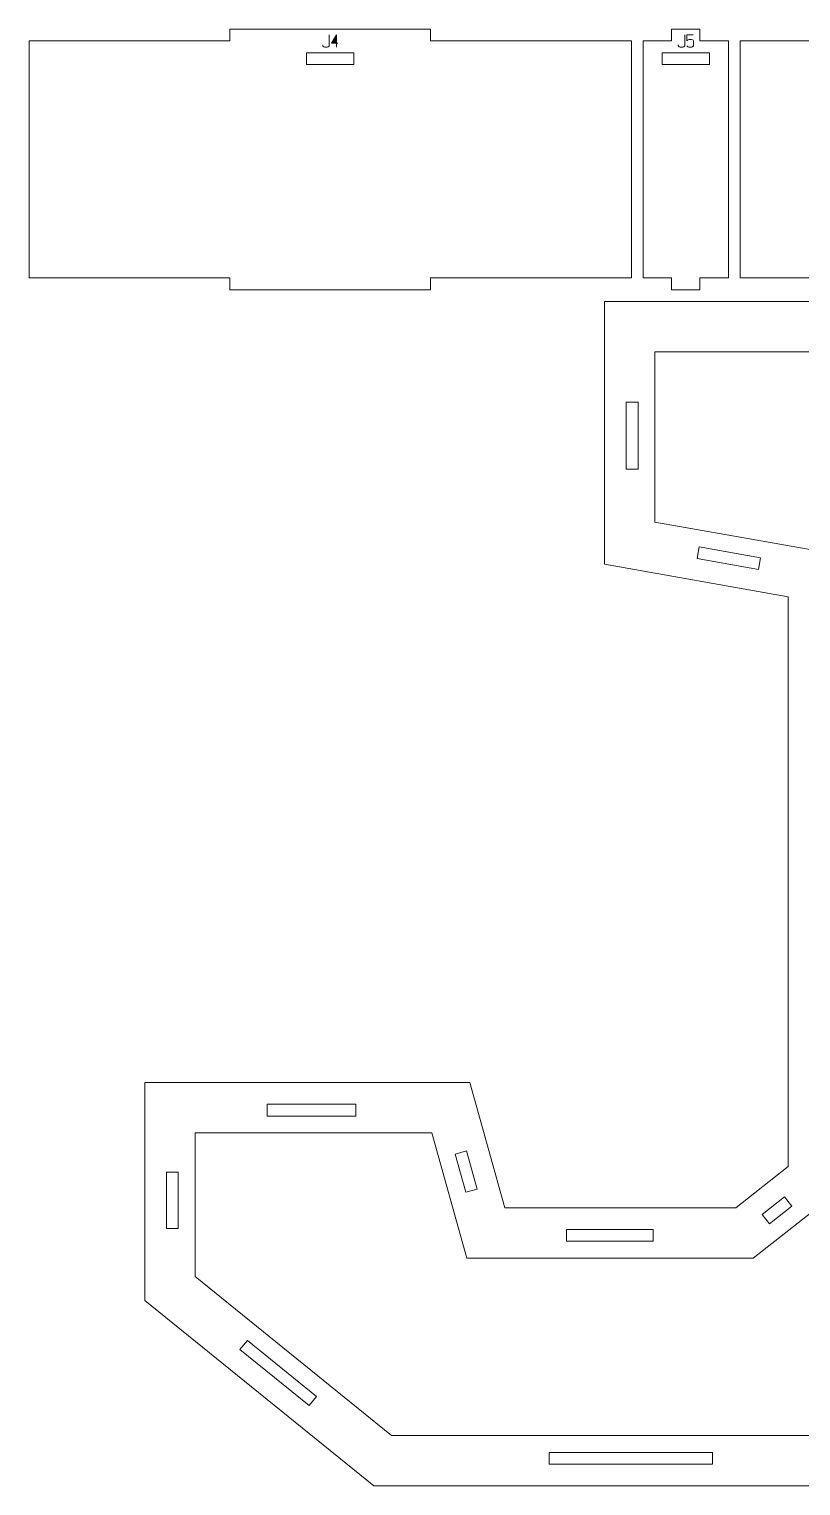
# Model space of a CAD drawing. Header units: centimetres. Extents: x -250 to 250, y -508 to 508.
# Drawn here: x -223.82 to -204.26, y -299.08 to -262.18 of the extents above; entities that cross this region are included whole.
import ezdxf

# ---------------------------------------------------------------- set-up
doc = ezdxf.new("R2010")
doc.units = ezdxf.units.CM
doc.header["$MEASUREMENT"] = 0
doc.layers.add('Capa 1', color=7, linetype='Continuous')

msp = doc.modelspace()

# ---------------------------------------------------------------- hatches: boundary and pattern name
at = {"layer": 'Capa 1', "true_color": 0x3e4095}
h = msp.add_hatch(color=175, dxfattribs=at)
edge = h.paths.add_edge_path()
edge.add_spline(control_points=[(-216.3758, -262.57969), (-216.3758, -262.57969), (-216.3758, -262.60216), (-216.3758, -262.60216), (-216.3758, -262.61194), (-216.36793, -262.62027), (-216.35218, -262.62715), (-216.33644, -262.63403), (-216.31679, -262.63747), (-216.29325, -262.63747), (-216.26971, -262.63747), (-216.25006, -262.63403), (-216.23432, -262.62715), (-216.21857, -262.62027), (-216.2107, -262.61194), (-216.2107, -262.60216), (-216.2107, -262.60216), (-216.2107, -262.3224), (-216.2107, -262.3224), (-216.2107, -262.3224), (-216.2107, -262.60216), (-216.2107, -262.60216), (-216.2107, -262.61194), (-216.21857, -262.62027), (-216.23432, -262.62715), (-216.25006, -262.63403), (-216.26971, -262.63747), (-216.29325, -262.63747), (-216.31679, -262.63747), (-216.33644, -262.63403), (-216.35218, -262.62715), (-216.36793, -262.62027), (-216.3758, -262.61194), (-216.3758, -262.60216), (-216.3758, -262.60216), (-216.3758, -262.57969), (-216.3758, -262.57969)], knot_values=[0, 0, 0, 0, 0.08333333, 0.08333333, 0.08333333, 0.16666667, 0.16666667, 0.16666667, 0.25, 0.25, 0.25, 0.33333333, 0.33333333, 0.33333333, 0.41666667, 0.41666667, 0.41666667, 0.5, 0.5, 0.5, 0.58333333, 0.58333333, 0.58333333, 0.66666667, 0.66666667, 0.66666667, 0.75, 0.75, 0.75, 0.83333333, 0.83333333, 0.83333333, 0.91666667, 0.91666667, 0.91666667, 1, 1, 1, 1], degree=3, periodic=1)
h = msp.add_hatch(color=175, dxfattribs=at)
edge = h.paths.add_edge_path()
edge.add_spline(control_points=[(-216.02588, -262.53291), (-216.02588, -262.53291), (-216.02588, -262.32057), (-216.02588, -262.32057), (-216.02588, -262.32057), (-216.15567, -262.53291), (-216.15567, -262.53291), (-216.15567, -262.53291), (-216.02588, -262.53291), (-216.02588, -262.53291)], knot_values=[0, 0, 0, 0, 0.33333333, 0.33333333, 0.33333333, 0.66666667, 0.66666667, 0.66666667, 1, 1, 1, 1], degree=3, periodic=1)
h = msp.add_hatch(color=175, dxfattribs=at)
edge = h.paths.add_edge_path()
edge.add_spline(control_points=[(-216.02588, -262.53291), (-216.02588, -262.53291), (-216.02588, -262.63747), (-216.02588, -262.63747), (-216.02588, -262.63747), (-216.02588, -262.53291), (-216.02588, -262.53291), (-216.02588, -262.53291), (-216.15567, -262.53291), (-216.15567, -262.53291), (-216.15567, -262.53291), (-216.02588, -262.32057), (-216.02588, -262.32057), (-216.02588, -262.32057), (-216.02588, -262.53291), (-216.02588, -262.53291), (-216.02588, -262.53291), (-215.99607, -262.53291), (-215.99607, -262.53291), (-215.99607, -262.53291), (-216.02588, -262.53291), (-216.02588, -262.53291)], knot_values=[0, 0, 0, 0, 0.14285714, 0.14285714, 0.14285714, 0.28571429, 0.28571429, 0.28571429, 0.42857143, 0.42857143, 0.42857143, 0.57142857, 0.57142857, 0.57142857, 0.71428571, 0.71428571, 0.71428571, 0.85714286, 0.85714286, 0.85714286, 1, 1, 1, 1], degree=3, periodic=1)
h = msp.add_hatch(color=175, dxfattribs=at)
edge = h.paths.add_edge_path()
edge.add_spline(control_points=[(-207.36708, -262.57969), (-207.36708, -262.57969), (-207.36708, -262.60216), (-207.36708, -262.60216), (-207.36708, -262.61194), (-207.35921, -262.62027), (-207.34346, -262.62715), (-207.32772, -262.63403), (-207.30807, -262.63747), (-207.28453, -262.63747), (-207.26099, -262.63747), (-207.24134, -262.63403), (-207.2256, -262.62715), (-207.20985, -262.62027), (-207.20198, -262.61194), (-207.20198, -262.60216), (-207.20198, -262.60216), (-207.20198, -262.3224), (-207.20198, -262.3224), (-207.20198, -262.3224), (-207.20198, -262.60216), (-207.20198, -262.60216), (-207.20198, -262.61194), (-207.20985, -262.62027), (-207.2256, -262.62715), (-207.24134, -262.63403), (-207.26099, -262.63747), (-207.28453, -262.63747), (-207.30807, -262.63747), (-207.32772, -262.63403), (-207.34346, -262.62715), (-207.35921, -262.62027), (-207.36708, -262.61194), (-207.36708, -262.60216), (-207.36708, -262.60216), (-207.36708, -262.57969), (-207.36708, -262.57969)], knot_values=[0, 0, 0, 0, 0.08333333, 0.08333333, 0.08333333, 0.16666667, 0.16666667, 0.16666667, 0.25, 0.25, 0.25, 0.33333333, 0.33333333, 0.33333333, 0.41666667, 0.41666667, 0.41666667, 0.5, 0.5, 0.5, 0.58333333, 0.58333333, 0.58333333, 0.66666667, 0.66666667, 0.66666667, 0.75, 0.75, 0.75, 0.83333333, 0.83333333, 0.83333333, 0.91666667, 0.91666667, 0.91666667, 1, 1, 1, 1], degree=3, periodic=1)
h = msp.add_hatch(color=175, dxfattribs=at)
edge = h.paths.add_edge_path()
edge.add_spline(control_points=[(-207.0644, -262.63747), (-207.08794, -262.63747), (-207.10759, -262.63403), (-207.12333, -262.62715), (-207.13908, -262.62027), (-207.14695, -262.61194), (-207.14695, -262.60216), (-207.14695, -262.61194), (-207.13908, -262.62027), (-207.12333, -262.62715), (-207.10759, -262.63403), (-207.08794, -262.63747), (-207.0644, -262.63747), (-207.04086, -262.63747), (-207.02121, -262.63403), (-207.00547, -262.62715), (-206.98972, -262.62027), (-206.98185, -262.61194), (-206.98185, -262.60216), (-206.98185, -262.60216), (-206.98185, -262.4765), (-206.98185, -262.4765), (-206.98185, -262.46671), (-206.98972, -262.45838), (-207.00547, -262.4515), (-207.02121, -262.44462), (-207.04086, -262.44118), (-207.0644, -262.44118), (-207.0858, -262.44302), (-207.10231, -262.44547), (-207.11393, -262.44852), (-207.12555, -262.45158), (-207.13655, -262.46091), (-207.14695, -262.4765), (-207.14695, -262.4765), (-207.14695, -262.32103), (-207.14695, -262.32103), (-207.14695, -262.32103), (-206.98735, -262.32103), (-206.98735, -262.32103), (-206.98735, -262.32103), (-207.14695, -262.32103), (-207.14695, -262.32103), (-207.14695, -262.32103), (-207.14695, -262.4765), (-207.14695, -262.4765), (-207.13655, -262.46091), (-207.12555, -262.45158), (-207.11393, -262.44852), (-207.10231, -262.44547), (-207.0858, -262.44302), (-207.0644, -262.44118), (-207.04086, -262.44118), (-207.02121, -262.44462), (-207.00547, -262.4515), (-206.98972, -262.45838), (-206.98185, -262.46671), (-206.98185, -262.4765), (-206.98185, -262.4765), (-206.98185, -262.60216), (-206.98185, -262.60216), (-206.98185, -262.61194), (-206.98972, -262.62027), (-207.00547, -262.62715), (-207.02121, -262.63403), (-207.04086, -262.63747), (-207.0644, -262.63747)], knot_values=[0, 0, 0, 0, 0.04545455, 0.04545455, 0.04545455, 0.09090909, 0.09090909, 0.09090909, 0.13636364, 0.13636364, 0.13636364, 0.18181818, 0.18181818, 0.18181818, 0.22727273, 0.22727273, 0.22727273, 0.27272727, 0.27272727, 0.27272727, 0.31818182, 0.31818182, 0.31818182, 0.36363636, 0.36363636, 0.36363636, 0.40909091, 0.40909091, 0.40909091, 0.45454545, 0.45454545, 0.45454545, 0.5, 0.5, 0.5, 0.54545455, 0.54545455, 0.54545455, 0.59090909, 0.59090909, 0.59090909, 0.63636364, 0.63636364, 0.63636364, 0.68181818, 0.68181818, 0.68181818, 0.72727273, 0.72727273, 0.72727273, 0.77272727, 0.77272727, 0.77272727, 0.81818182, 0.81818182, 0.81818182, 0.86363636, 0.86363636, 0.86363636, 0.90909091, 0.90909091, 0.90909091, 0.95454545, 0.95454545, 0.95454545, 1, 1, 1, 1], degree=3, periodic=1)

# ---------------------------------------------------------------- linework, layer by layer
at = {"layer": 'Capa 1', "color": 240, "lineweight": 9}
for points, knots in [([(-223.81751, -262.48027), (-223.81751, -262.48027), (-223.81751, -268.48027), (-223.81751, -268.48027), (-223.81751, -268.48027), (-218.7298, -268.48027), (-218.7298, -268.48027), (-218.7298, -268.48027), (-218.7298, -268.78027), (-218.7298, -268.78027), (-218.7298, -268.78027), (-213.64208, -268.78027), (-213.64208, -268.78027), (-213.64208, -268.78027), (-213.64208, -268.48027), (-213.64208, -268.48027), (-213.64208, -268.48027), (-208.55437, -268.48027), (-208.55437, -268.48027), (-208.55437, -268.48027), (-208.55437, -262.48027), (-208.55437, -262.48027), (-208.55437, -262.48027), (-213.64208, -262.48027), (-213.64208, -262.48027), (-213.64208, -262.48027), (-213.64208, -262.18027), (-213.64208, -262.18027), (-213.64208, -262.18027), (-218.7298, -262.18027), (-218.7298, -262.18027), (-218.7298, -262.18027), (-218.7298, -262.48027), (-218.7298, -262.48027), (-218.7298, -262.48027), (-223.81751, -262.48027), (-223.81751, -262.48027)], [0, 0, 0, 0, 0.08333333, 0.08333333, 0.08333333, 0.16666667, 0.16666667, 0.16666667, 0.25, 0.25, 0.25, 0.33333333, 0.33333333, 0.33333333, 0.41666667, 0.41666667, 0.41666667, 0.5, 0.5, 0.5, 0.58333333, 0.58333333, 0.58333333, 0.66666667, 0.66666667, 0.66666667, 0.75, 0.75, 0.75, 0.83333333, 0.83333333, 0.83333333, 0.91666667, 0.91666667, 0.91666667, 1, 1, 1, 1]), ([(-208.25437, -262.48027), (-208.25437, -262.48027), (-208.25437, -268.48027), (-208.25437, -268.48027), (-208.25437, -268.48027), (-207.53443, -268.48027), (-207.53443, -268.48027), (-207.53443, -268.48027), (-207.53443, -268.78027), (-207.53443, -268.78027), (-207.53443, -268.78027), (-206.81449, -268.78027), (-206.81449, -268.78027), (-206.81449, -268.78027), (-206.81449, -268.48027), (-206.81449, -268.48027), (-206.81449, -268.48027), (-206.09456, -268.48027), (-206.09456, -268.48027), (-206.09456, -268.48027), (-206.09456, -262.48027), (-206.09456, -262.48027), (-206.09456, -262.48027), (-206.81449, -262.48027), (-206.81449, -262.48027), (-206.81449, -262.48027), (-206.81449, -262.18027), (-206.81449, -262.18027), (-206.81449, -262.18027), (-207.53443, -262.18027), (-207.53443, -262.18027), (-207.53443, -262.18027), (-207.53443, -262.48027), (-207.53443, -262.48027), (-207.53443, -262.48027), (-208.25437, -262.48027), (-208.25437, -262.48027)], [0, 0, 0, 0, 0.08333333, 0.08333333, 0.08333333, 0.16666667, 0.16666667, 0.16666667, 0.25, 0.25, 0.25, 0.33333333, 0.33333333, 0.33333333, 0.41666667, 0.41666667, 0.41666667, 0.5, 0.5, 0.5, 0.58333333, 0.58333333, 0.58333333, 0.66666667, 0.66666667, 0.66666667, 0.75, 0.75, 0.75, 0.83333333, 0.83333333, 0.83333333, 0.91666667, 0.91666667, 0.91666667, 1, 1, 1, 1]), ([(-205.79456, -262.48027), (-205.79456, -262.48027), (-205.79456, -268.48027), (-205.79456, -268.48027), (-205.79456, -268.48027), (-203.59432, -268.48027), (-203.59432, -268.48027), (-203.59432, -268.48027), (-203.59432, -268.78027), (-203.59432, -268.78027), (-203.59432, -268.78027), (-201.39409, -268.78027), (-201.39409, -268.78027), (-201.39409, -268.78027), (-201.39409, -268.48027), (-201.39409, -268.48027), (-201.39409, -268.48027), (-199.19386, -268.48027), (-199.19386, -268.48027), (-199.19386, -268.48027), (-199.19386, -262.48027), (-199.19386, -262.48027), (-199.19386, -262.48027), (-201.39409, -262.48027), (-201.39409, -262.48027), (-201.39409, -262.48027), (-201.39409, -262.18027), (-201.39409, -262.18027), (-201.39409, -262.18027), (-203.59432, -262.18027), (-203.59432, -262.18027), (-203.59432, -262.18027), (-203.59432, -262.48027), (-203.59432, -262.48027), (-203.59432, -262.48027), (-205.79456, -262.48027), (-205.79456, -262.48027)], [0, 0, 0, 0, 0.08333333, 0.08333333, 0.08333333, 0.16666667, 0.16666667, 0.16666667, 0.25, 0.25, 0.25, 0.33333333, 0.33333333, 0.33333333, 0.41666667, 0.41666667, 0.41666667, 0.5, 0.5, 0.5, 0.58333333, 0.58333333, 0.58333333, 0.66666667, 0.66666667, 0.66666667, 0.75, 0.75, 0.75, 0.83333333, 0.83333333, 0.83333333, 0.91666667, 0.91666667, 0.91666667, 1, 1, 1, 1]), ([(-216.78594, -263.08), (-216.78594, -263.08), (-215.58594, -263.08), (-215.58594, -263.08), (-215.58594, -263.08), (-215.58594, -262.78), (-215.58594, -262.78), (-215.58594, -262.78), (-216.78594, -262.78), (-216.78594, -262.78), (-216.78594, -262.78), (-216.78594, -263.08), (-216.78594, -263.08)], [0, 0, 0, 0, 0.25, 0.25, 0.25, 0.5, 0.5, 0.5, 0.75, 0.75, 0.75, 1, 1, 1, 1]), ([(-207.77446, -263.08), (-207.77446, -263.08), (-206.57446, -263.08), (-206.57446, -263.08), (-206.57446, -263.08), (-206.57446, -262.78), (-206.57446, -262.78), (-206.57446, -262.78), (-207.77446, -262.78), (-207.77446, -262.78), (-207.77446, -262.78), (-207.77446, -263.08), (-207.77446, -263.08)], [0, 0, 0, 0, 0.25, 0.25, 0.25, 0.5, 0.5, 0.5, 0.75, 0.75, 0.75, 1, 1, 1, 1]), ([(-192.08521, -269.08027), (-192.08521, -269.08027), (-192.08521, -275.73243), (-192.08521, -275.73243), (-192.08521, -275.73243), (-195.40828, -276.60198), (-195.40828, -276.60198), (-195.40828, -276.60198), (-195.40828, -293.68889), (-195.40828, -293.68889), (-195.40828, -293.68889), (-195.76273, -293.99323), (-195.76273, -293.99323), (-195.76273, -293.99323), (-202.05441, -299.08017), (-202.05441, -299.08017), (-202.05441, -299.08017), (-215.08083, -299.08017), (-215.08083, -299.08017), (-215.08083, -299.08017), (-220.88512, -294.38453), (-220.88512, -294.38453), (-220.88512, -294.38453), (-220.88512, -288.86281), (-220.88512, -288.86281), (-220.88512, -288.86281), (-212.64391, -288.86281), (-212.64391, -288.86281), (-212.64391, -288.86281), (-211.75776, -292.03671), (-211.75776, -292.03671), (-211.75776, -292.03671), (-205.90916, -292.03671), (-205.90916, -292.03671), (-205.90916, -292.03671), (-204.57993, -290.99324), (-204.57993, -290.99324), (-204.57993, -290.99324), (-204.57993, -276.5585), (-204.57993, -276.5585), (-204.57993, -276.5585), (-209.23223, -275.73243), (-209.23223, -275.73243), (-209.23223, -275.73243), (-209.23223, -269.08027), (-209.23223, -269.08027), (-209.23223, -269.08027), (-192.08521, -269.08027), (-192.08521, -269.08027)], [0, 0, 0, 0, 0.0625, 0.0625, 0.0625, 0.125, 0.125, 0.125, 0.1875, 0.1875, 0.1875, 0.25, 0.25, 0.25, 0.3125, 0.3125, 0.3125, 0.375, 0.375, 0.375, 0.4375, 0.4375, 0.4375, 0.5, 0.5, 0.5, 0.5625, 0.5625, 0.5625, 0.625, 0.625, 0.625, 0.6875, 0.6875, 0.6875, 0.75, 0.75, 0.75, 0.8125, 0.8125, 0.8125, 0.875, 0.875, 0.875, 0.9375, 0.9375, 0.9375, 1, 1, 1, 1]), ([(-193.358, -270.35306), (-193.358, -270.35306), (-207.95944, -270.35306), (-207.95944, -270.35306), (-207.95944, -270.35306), (-207.95944, -274.66573), (-207.95944, -274.66573), (-207.95944, -274.66573), (-203.30714, -275.4918), (-203.30714, -275.4918), (-203.30714, -275.4918), (-203.30714, -291.6122), (-203.30714, -291.6122), (-203.30714, -291.6122), (-205.46926, -293.3095), (-205.46926, -293.3095), (-205.46926, -293.3095), (-212.72387, -293.3095), (-212.72387, -293.3095), (-212.72387, -293.3095), (-213.61002, -290.1356), (-213.61002, -290.1356), (-213.61002, -290.1356), (-219.61233, -290.1356), (-219.61233, -290.1356), (-219.61233, -290.1356), (-219.61233, -293.77707), (-219.61233, -293.77707), (-219.61233, -293.77707), (-214.63045, -297.80738), (-214.63045, -297.80738), (-214.63045, -297.80738), (-202.50458, -297.80738), (-202.50458, -297.80738), (-202.50458, -297.80738), (-196.68107, -293.09896), (-196.68107, -293.09896), (-196.68107, -293.09896), (-196.68107, -275.61939), (-196.68107, -275.61939), (-196.68107, -275.61939), (-193.358, -274.74984), (-193.358, -274.74984), (-193.358, -274.74984), (-193.358, -270.35306), (-193.358, -270.35306)], [0, 0, 0, 0, 0.06666667, 0.06666667, 0.06666667, 0.13333333, 0.13333333, 0.13333333, 0.2, 0.2, 0.2, 0.26666667, 0.26666667, 0.26666667, 0.33333333, 0.33333333, 0.33333333, 0.4, 0.4, 0.4, 0.46666667, 0.46666667, 0.46666667, 0.53333333, 0.53333333, 0.53333333, 0.6, 0.6, 0.6, 0.66666667, 0.66666667, 0.66666667, 0.73333333, 0.73333333, 0.73333333, 0.8, 0.8, 0.8, 0.86666667, 0.86666667, 0.86666667, 0.93333333, 0.93333333, 0.93333333, 1, 1, 1, 1]), ([(-208.3837, -273.32379), (-208.3837, -273.32379), (-208.3837, -271.6263), (-208.3837, -271.6263), (-208.3837, -271.6263), (-208.6837, -271.6263), (-208.6837, -271.6263), (-208.6837, -271.6263), (-208.6837, -273.32379), (-208.6837, -273.32379), (-208.6837, -273.32379), (-208.3837, -273.32379), (-208.3837, -273.32379)], [0, 0, 0, 0, 0.25, 0.25, 0.25, 0.5, 0.5, 0.5, 0.75, 0.75, 0.75, 1, 1, 1, 1]), ([(-205.28217, -275.572), (-205.28217, -275.572), (-206.83293, -275.29665), (-206.83293, -275.29665), (-206.83293, -275.29665), (-206.88538, -275.59203), (-206.88538, -275.59203), (-206.88538, -275.59203), (-205.33461, -275.86738), (-205.33461, -275.86738), (-205.33461, -275.86738), (-205.28217, -275.572), (-205.28217, -275.572)], [0, 0, 0, 0, 0.25, 0.25, 0.25, 0.5, 0.5, 0.5, 0.75, 0.75, 0.75, 1, 1, 1, 1]), ([(-217.78705, -289.71134), (-217.78705, -289.71134), (-215.53752, -289.71134), (-215.53752, -289.71134), (-215.53752, -289.71134), (-215.53752, -289.41134), (-215.53752, -289.41134), (-215.53752, -289.41134), (-217.78705, -289.41134), (-217.78705, -289.41134), (-217.78705, -289.41134), (-217.78705, -289.71134), (-217.78705, -289.71134)], [0, 0, 0, 0, 0.25, 0.25, 0.25, 0.5, 0.5, 0.5, 0.75, 0.75, 0.75, 1, 1, 1, 1]), ([(-213.0185, -290.67654), (-213.0185, -290.67654), (-212.74902, -291.64174), (-212.74902, -291.64174), (-212.74902, -291.64174), (-212.46007, -291.56106), (-212.46007, -291.56106), (-212.46007, -291.56106), (-212.72955, -290.59586), (-212.72955, -290.59586), (-212.72955, -290.59586), (-213.0185, -290.67654), (-213.0185, -290.67654)], [0, 0, 0, 0, 0.25, 0.25, 0.25, 0.5, 0.5, 0.5, 0.75, 0.75, 0.75, 1, 1, 1, 1]), ([(-220.03659, -292.55681), (-220.03659, -292.55681), (-220.03659, -291.13408), (-220.03659, -291.13408), (-220.03659, -291.13408), (-220.33659, -291.13408), (-220.33659, -291.13408), (-220.33659, -291.13408), (-220.33659, -292.55681), (-220.33659, -292.55681), (-220.33659, -292.55681), (-220.03659, -292.55681), (-220.03659, -292.55681)], [0, 0, 0, 0, 0.25, 0.25, 0.25, 0.5, 0.5, 0.5, 0.75, 0.75, 0.75, 1, 1, 1, 1]), ([(-205.0496, -292.44069), (-205.0496, -292.44069), (-204.48331, -291.99614), (-204.48331, -291.99614), (-204.48331, -291.99614), (-204.66855, -291.76017), (-204.66855, -291.76017), (-204.66855, -291.76017), (-205.23484, -292.20472), (-205.23484, -292.20472), (-205.23484, -292.20472), (-205.0496, -292.44069), (-205.0496, -292.44069)], [0, 0, 0, 0, 0.25, 0.25, 0.25, 0.5, 0.5, 0.5, 0.75, 0.75, 0.75, 1, 1, 1, 1]), ([(-210.2016, -292.88524), (-210.2016, -292.88524), (-208.00137, -292.88524), (-208.00137, -292.88524), (-208.00137, -292.88524), (-208.00137, -292.58524), (-208.00137, -292.58524), (-208.00137, -292.58524), (-210.2016, -292.58524), (-210.2016, -292.58524), (-210.2016, -292.58524), (-210.2016, -292.88524), (-210.2016, -292.88524)], [0, 0, 0, 0, 0.25, 0.25, 0.25, 0.5, 0.5, 0.5, 0.75, 0.75, 0.75, 1, 1, 1, 1]), ([(-216.53258, -296.81428), (-216.53258, -296.81428), (-218.28459, -295.39691), (-218.28459, -295.39691), (-218.28459, -295.39691), (-218.47327, -295.63015), (-218.47327, -295.63015), (-218.47327, -295.63015), (-216.72127, -297.04751), (-216.72127, -297.04751), (-216.72127, -297.04751), (-216.53258, -296.81428), (-216.53258, -296.81428)], [0, 0, 0, 0, 0.25, 0.25, 0.25, 0.5, 0.5, 0.5, 0.75, 0.75, 0.75, 1, 1, 1, 1]), ([(-206.49655, -298.23164), (-206.49655, -298.23164), (-210.63856, -298.23164), (-210.63856, -298.23164), (-210.63856, -298.23164), (-210.63856, -298.53164), (-210.63856, -298.53164), (-210.63856, -298.53164), (-206.49655, -298.53164), (-206.49655, -298.53164), (-206.49655, -298.53164), (-206.49655, -298.23164), (-206.49655, -298.23164)], [0, 0, 0, 0, 0.25, 0.25, 0.25, 0.5, 0.5, 0.5, 0.75, 0.75, 0.75, 1, 1, 1, 1])]:
    msp.add_open_spline(points, degree=3, knots=knots, dxfattribs=at)
at = {"layer": 'Capa 1', "color": 114, "lineweight": 9}
for points, knots in [([(-216.3758, -262.57969), (-216.3758, -262.57969), (-216.3758, -262.60216), (-216.3758, -262.60216), (-216.3758, -262.61194), (-216.36793, -262.62027), (-216.35218, -262.62715), (-216.33644, -262.63403), (-216.31679, -262.63747), (-216.29325, -262.63747), (-216.26971, -262.63747), (-216.25006, -262.63403), (-216.23432, -262.62715), (-216.21857, -262.62027), (-216.2107, -262.61194), (-216.2107, -262.60216), (-216.2107, -262.60216), (-216.2107, -262.3224), (-216.2107, -262.3224), (-216.2107, -262.3224), (-216.2107, -262.60216), (-216.2107, -262.60216), (-216.2107, -262.61194), (-216.21857, -262.62027), (-216.23432, -262.62715), (-216.25006, -262.63403), (-216.26971, -262.63747), (-216.29325, -262.63747), (-216.31679, -262.63747), (-216.33644, -262.63403), (-216.35218, -262.62715), (-216.36793, -262.62027), (-216.3758, -262.61194), (-216.3758, -262.60216), (-216.3758, -262.60216), (-216.3758, -262.57969), (-216.3758, -262.57969)], [0, 0, 0, 0, 0.08333333, 0.08333333, 0.08333333, 0.16666667, 0.16666667, 0.16666667, 0.25, 0.25, 0.25, 0.33333333, 0.33333333, 0.33333333, 0.41666667, 0.41666667, 0.41666667, 0.5, 0.5, 0.5, 0.58333333, 0.58333333, 0.58333333, 0.66666667, 0.66666667, 0.66666667, 0.75, 0.75, 0.75, 0.83333333, 0.83333333, 0.83333333, 0.91666667, 0.91666667, 0.91666667, 1, 1, 1, 1]), ([(-216.02588, -262.53291), (-216.02588, -262.53291), (-216.02588, -262.32057), (-216.02588, -262.32057), (-216.02588, -262.32057), (-216.15567, -262.53291), (-216.15567, -262.53291), (-216.15567, -262.53291), (-216.02588, -262.53291), (-216.02588, -262.53291)], [0, 0, 0, 0, 0.33333333, 0.33333333, 0.33333333, 0.66666667, 0.66666667, 0.66666667, 1, 1, 1, 1]), ([(-216.02588, -262.53291), (-216.02588, -262.53291), (-216.02588, -262.63747), (-216.02588, -262.63747), (-216.02588, -262.63747), (-216.02588, -262.53291), (-216.02588, -262.53291), (-216.02588, -262.53291), (-216.15567, -262.53291), (-216.15567, -262.53291), (-216.15567, -262.53291), (-216.02588, -262.32057), (-216.02588, -262.32057), (-216.02588, -262.32057), (-216.02588, -262.53291), (-216.02588, -262.53291), (-216.02588, -262.53291), (-215.99607, -262.53291), (-215.99607, -262.53291), (-215.99607, -262.53291), (-216.02588, -262.53291), (-216.02588, -262.53291)], [0, 0, 0, 0, 0.14285714, 0.14285714, 0.14285714, 0.28571429, 0.28571429, 0.28571429, 0.42857143, 0.42857143, 0.42857143, 0.57142857, 0.57142857, 0.57142857, 0.71428571, 0.71428571, 0.71428571, 0.85714286, 0.85714286, 0.85714286, 1, 1, 1, 1]), ([(-207.36708, -262.57969), (-207.36708, -262.57969), (-207.36708, -262.60216), (-207.36708, -262.60216), (-207.36708, -262.61194), (-207.35921, -262.62027), (-207.34346, -262.62715), (-207.32772, -262.63403), (-207.30807, -262.63747), (-207.28453, -262.63747), (-207.26099, -262.63747), (-207.24134, -262.63403), (-207.2256, -262.62715), (-207.20985, -262.62027), (-207.20198, -262.61194), (-207.20198, -262.60216), (-207.20198, -262.60216), (-207.20198, -262.3224), (-207.20198, -262.3224), (-207.20198, -262.3224), (-207.20198, -262.60216), (-207.20198, -262.60216), (-207.20198, -262.61194), (-207.20985, -262.62027), (-207.2256, -262.62715), (-207.24134, -262.63403), (-207.26099, -262.63747), (-207.28453, -262.63747), (-207.30807, -262.63747), (-207.32772, -262.63403), (-207.34346, -262.62715), (-207.35921, -262.62027), (-207.36708, -262.61194), (-207.36708, -262.60216), (-207.36708, -262.60216), (-207.36708, -262.57969), (-207.36708, -262.57969)], [0, 0, 0, 0, 0.08333333, 0.08333333, 0.08333333, 0.16666667, 0.16666667, 0.16666667, 0.25, 0.25, 0.25, 0.33333333, 0.33333333, 0.33333333, 0.41666667, 0.41666667, 0.41666667, 0.5, 0.5, 0.5, 0.58333333, 0.58333333, 0.58333333, 0.66666667, 0.66666667, 0.66666667, 0.75, 0.75, 0.75, 0.83333333, 0.83333333, 0.83333333, 0.91666667, 0.91666667, 0.91666667, 1, 1, 1, 1]), ([(-207.0644, -262.63747), (-207.08794, -262.63747), (-207.10759, -262.63403), (-207.12333, -262.62715), (-207.13908, -262.62027), (-207.14695, -262.61194), (-207.14695, -262.60216), (-207.14695, -262.61194), (-207.13908, -262.62027), (-207.12333, -262.62715), (-207.10759, -262.63403), (-207.08794, -262.63747), (-207.0644, -262.63747), (-207.04086, -262.63747), (-207.02121, -262.63403), (-207.00547, -262.62715), (-206.98972, -262.62027), (-206.98185, -262.61194), (-206.98185, -262.60216), (-206.98185, -262.60216), (-206.98185, -262.4765), (-206.98185, -262.4765), (-206.98185, -262.46671), (-206.98972, -262.45838), (-207.00547, -262.4515), (-207.02121, -262.44462), (-207.04086, -262.44118), (-207.0644, -262.44118), (-207.0858, -262.44302), (-207.10231, -262.44547), (-207.11393, -262.44852), (-207.12555, -262.45158), (-207.13655, -262.46091), (-207.14695, -262.4765), (-207.14695, -262.4765), (-207.14695, -262.32103), (-207.14695, -262.32103), (-207.14695, -262.32103), (-206.98735, -262.32103), (-206.98735, -262.32103), (-206.98735, -262.32103), (-207.14695, -262.32103), (-207.14695, -262.32103), (-207.14695, -262.32103), (-207.14695, -262.4765), (-207.14695, -262.4765), (-207.13655, -262.46091), (-207.12555, -262.45158), (-207.11393, -262.44852), (-207.10231, -262.44547), (-207.0858, -262.44302), (-207.0644, -262.44118), (-207.04086, -262.44118), (-207.02121, -262.44462), (-207.00547, -262.4515), (-206.98972, -262.45838), (-206.98185, -262.46671), (-206.98185, -262.4765), (-206.98185, -262.4765), (-206.98185, -262.60216), (-206.98185, -262.60216), (-206.98185, -262.61194), (-206.98972, -262.62027), (-207.00547, -262.62715), (-207.02121, -262.63403), (-207.04086, -262.63747), (-207.0644, -262.63747)], [0, 0, 0, 0, 0.04545455, 0.04545455, 0.04545455, 0.09090909, 0.09090909, 0.09090909, 0.13636364, 0.13636364, 0.13636364, 0.18181818, 0.18181818, 0.18181818, 0.22727273, 0.22727273, 0.22727273, 0.27272727, 0.27272727, 0.27272727, 0.31818182, 0.31818182, 0.31818182, 0.36363636, 0.36363636, 0.36363636, 0.40909091, 0.40909091, 0.40909091, 0.45454545, 0.45454545, 0.45454545, 0.5, 0.5, 0.5, 0.54545455, 0.54545455, 0.54545455, 0.59090909, 0.59090909, 0.59090909, 0.63636364, 0.63636364, 0.63636364, 0.68181818, 0.68181818, 0.68181818, 0.72727273, 0.72727273, 0.72727273, 0.77272727, 0.77272727, 0.77272727, 0.81818182, 0.81818182, 0.81818182, 0.86363636, 0.86363636, 0.86363636, 0.90909091, 0.90909091, 0.90909091, 0.95454545, 0.95454545, 0.95454545, 1, 1, 1, 1])]:
    msp.add_open_spline(points, degree=3, knots=knots, dxfattribs=at)

doc.saveas('drawing.dxf')
